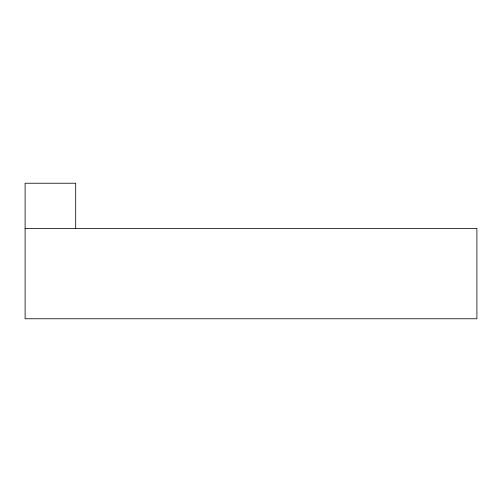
<?xml version="1.0" encoding="UTF-8"?>
<svg xmlns="http://www.w3.org/2000/svg" width="502" height="502" viewBox="0 0 502 502"><rect width="100%" height="100%" fill="white"/><g stroke="black" fill="none" stroke-linecap="round" stroke-linejoin="round"><path stroke-width="0.75" d="M25.1 228.41L476.9 228.41L476.9 318.77L25.1 318.77L25.1 183.23L75.695 183.23L75.695 228.41"/></g></svg>
